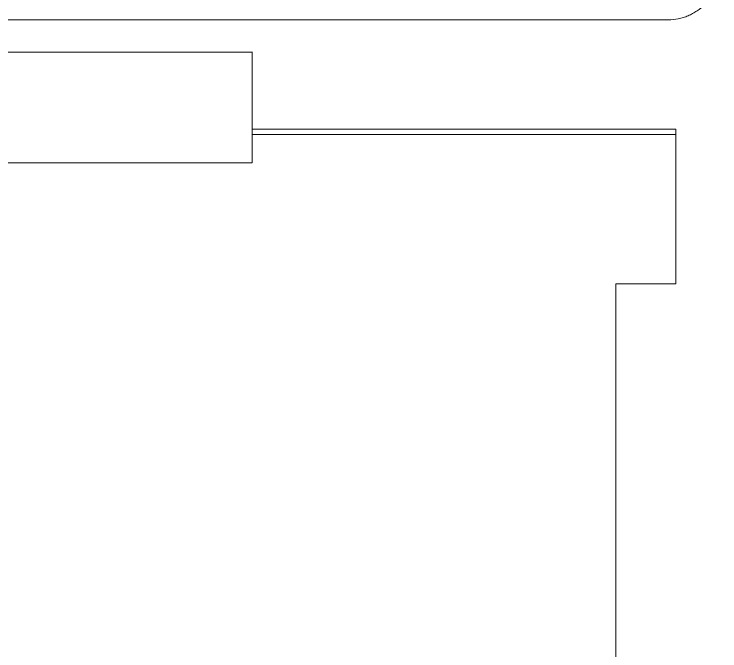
# Model space of a CAD drawing. Header units: millimetres. Extents: x 1359 to 3577, y 1336 to 3557.
# Drawn here: x 2662.29 to 2675.87, y 3029.02 to 3041.27 of the extents above; entities that cross this region are included whole.
import ezdxf

# ---------------------------------------------------------------- set-up
doc = ezdxf.new("R2010")
doc.units = ezdxf.units.MM
doc.layers.add('000-PI-Oprema', color=30, linetype='Continuous', lineweight=5)

msp = doc.modelspace()

# ---------------------------------------------------------------- linework, layer by layer
at = {"layer": '000-PI-Oprema', "color": 0, "linetype": 'ByBlock', "lineweight": 0}
for p, q in [((2651.871, 3041.156), (2674.871, 3041.156)), ((2674.875, 3041.156), (2674.875, 3041.156)), ((2666.871, 3040.534), (2659.871, 3040.534)), ((2666.871, 3039.056), (2666.871, 3038.951)), ((2675.021, 3039.056), (2666.871, 3039.056)), ((2675.021, 3036.077), (2675.021, 3039.056)), ((2666.871, 3038.951), (2666.871, 3038.407)), ((2675.021, 3038.951), (2666.871, 3038.951)), ((2666.871, 3038.407), (2659.871, 3038.407)), ((2675.021, 3036.077), (2673.871, 3036.077))]:
    msp.add_line(p, q, dxfattribs=at)
for points, knots in [([(2675.871, 3042.156), (2675.871, 3042.091), (2675.865, 3042.026), (2675.846, 3041.931), (2675.838, 3041.899), (2675.819, 3041.837), (2675.808, 3041.806), (2675.771, 3041.715), (2675.74, 3041.658), (2675.687, 3041.577), (2675.668, 3041.55), (2675.626, 3041.499), (2675.604, 3041.475), (2675.536, 3041.405), (2675.486, 3041.364), (2675.404, 3041.31), (2675.376, 3041.293), (2675.318, 3041.262), (2675.259, 3041.233), (2675.198, 3041.211), (2675.151, 3041.197), (2675.135, 3041.192), (2675.103, 3041.184), (2675.087, 3041.18), (2675.007, 3041.164), (2674.941, 3041.157), (2674.875, 3041.156)], [0, 0, 0, 0, 0.125, 0.125, 0.1875, 0.1875, 0.25, 0.25, 0.375, 0.375, 0.4375, 0.4375, 0.5, 0.5, 0.625, 0.625, 0.6875, 0.6875, 0.75, 0.8125, 0.8125, 0.84375, 0.84375, 0.875, 0.875, 1, 1, 1, 1]), ([(2673.871, 3036.077), (2673.871, 3034.053), (2673.871, 3025.504), (2673.871, 3012.358), (2673.871, 2997.792), (2673.871, 2983.582), (2673.871, 2969.287), (2673.871, 2953.801), (2673.871, 2941.043), (2673.871, 2932.161), (2673.871, 2927.904), (2673.871, 2927.106)], [0, 0, 0, 0, 0.055935, 0.236292, 0.362833, 0.457376, 0.627551, 0.756032, 0.883059, 0.978086, 1, 1, 1, 1])]:
    msp.add_open_spline(points, degree=3, knots=knots, dxfattribs=at)
for points in [[(2674.871, 3041.156), (2674.873, 3041.156), (2674.874, 3041.156), (2674.875, 3041.156)], [(2666.871, 3039.056), (2666.871, 3039.551), (2666.871, 3040.045), (2666.871, 3040.54)]]:
    msp.add_open_spline(points, degree=3, dxfattribs=at)

doc.saveas('drawing.dxf')
